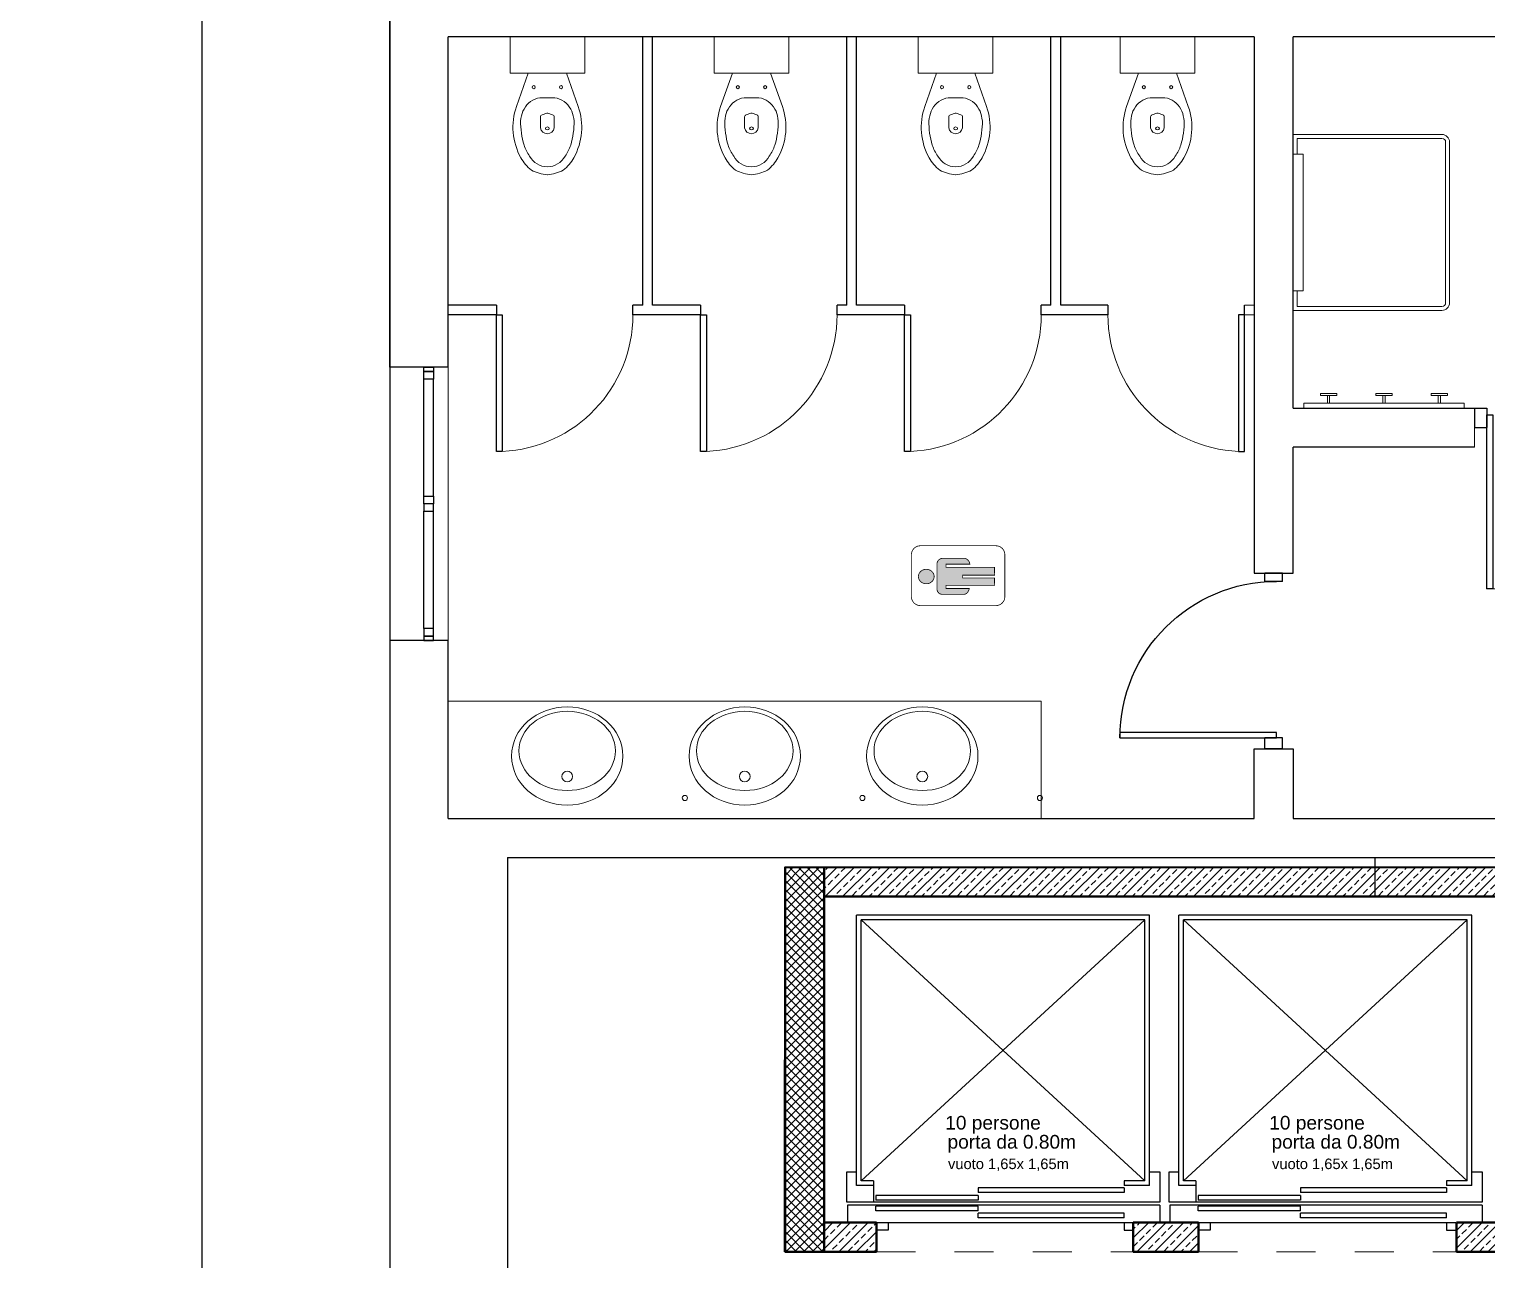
# Model space of a CAD drawing. Header units: inches. Extents: x -2770 to 3095, y -2847 to 3009.
# Drawn here: x 37.075 to 40.806, y 104.658 to 107.807 of the extents above; entities that cross this region are included whole.
import ezdxf

# ---------------------------------------------------------------- set-up
doc = ezdxf.new("R2010")
doc.units = ezdxf.units.IN
doc.header["$LTSCALE"] = 0.1
doc.header["$MEASUREMENT"] = 0
doc.linetypes.add('DASHED', pattern=[0.75, 0.5, -0.25])
doc.linetypes.add('TRATTEGGIATA2', pattern=[9.524999999999999, 6.35, -3.175])
for name, color, linetype, lineweight in [('ARREDI attrezzature - furniture', 175, 'Continuous', 9), ('MURATURA sezioni - section wall', 7, 'Continuous', 40), ('PORTE finestre - doors windows', 252, 'Continuous', 5), ('PROIEZIONI - projections', 145, 'Continuous', 13), ('PROIEZIONI finissime - fine lines', 251, 'Continuous', 9), ('PROIEZIONI tratteggiate - dashed', 1, 'TRATTEGGIATA2', 9), ('SIMBOLI bagno MF - bathroom symbols', 7, 'Continuous', 9), ('TRATTEGGIO - hatch', 252, 'Continuous', 5), ('www.archweb.com', 2, 'Continuous', 5)]:
    doc.layers.add(name, color=color, linetype=linetype, lineweight=lineweight)
for name, color, linetype in [('ASCENSORE - elevator', 252, 'Continuous'), ('MURATURA sezioni - wall sections', 7, 'Continuous'), ('PORTE - doors', 2, 'Continuous'), ('SCRITTE - txt', 252, 'Continuous'), ('SEZIONI medie - small sections', 2, 'Continuous')]:
    doc.layers.add(name, color=color, linetype=linetype)
doc.layers.add('MURATURA tratteggi - hatch walls', color=7, linetype='Continuous', lineweight=40, true_color=0xa8a8a8)
doc.layers.add('VETRATE sezioni - windows sections', color=7, linetype='Continuous', true_color=0x4d79ff)
doc.styles.get("Standard").update_dxf_attribs({"font": 'Arial.ttf'})
doc.dimstyles.get("Standard").update_dxf_attribs({"dimtxt": 0.18, "dimasz": 0.18, "dimexe": 0.18, "dimexo": 0.0625, "dimgap": 0.09, "dimtad": 0, "dimtih": 1, "dimtoh": 1, "dimdec": 4, "dimzin": 0, "dimdsep": 46, "dimtxsty": 'Standard', "dimcen": 0.09, "dimadec": 0, "dimazin": 0, "dimtfac": 1, "dimtdec": 4, "dimtofl": 0, "dimtmove": 0, "dimatfit": 3, "dimfxl": 1, "dimtolj": 1, "dimtzin": 0, "dimarcsym": 0})
pattern_1 = [(225, (-130.0962534140911, 15.49420419968921), (0.02245064030267288, -0.02245064030267289), []), (225, (-130.118704064091, 15.49420419968921), (0.02245064030267288, -0.02245064030267289), [0.015875, -0.0079375])]

# ---------------------------------------------------------------- blocks, each defined once
blk = doc.blocks.new('*D3')
at = {"color": 0, "lineweight": -2, "transparency": 16777216}
for p, q in [((37.93489520335834, 115.3786031858525), (37.33755092858094, 115.3786031858525)), ((37.51755092858094, 115.1986031858524), (37.51755092858093, 108.5606168584467)), ((37.51755092858093, 101.558701472378), (37.51755092858093, 108.1966877997837)), ((37.98735483597274, 101.378701472378), (37.33755092858093, 101.378701472378))]:
    blk.add_line(p, q, dxfattribs=at)
at = {"color": 0, "transparency": 16777216}
for points in [[(37.48755092858094, 115.1986031858524), (37.54755092858094, 115.1986031858524), (37.51755092858094, 115.3786031858525)], [(37.48755092858093, 101.558701472378), (37.54755092858093, 101.558701472378), (37.51755092858093, 101.378701472378)]]:
    blk.add_solid(points, dxfattribs=at)
at = {"layer": 'Defpoints', "color": 0, "transparency": 16777216}
for p in [(37.99739520335834, 115.3786031858525), (37.51755092858093, 101.378701472378), (38.04985483597274, 101.378701472378)]:
    blk.add_point(p, dxfattribs=at)
at = {"color": 0, "transparency": 16777216, "insert": (37.51755092858092, 108.3786523291152), "char_height": 0.18, "attachment_point": 5}
blk.add_mtext('\\A1;13.9999', dxfattribs=at)
blk = doc.blocks.new('wc - toilet - hr79aw25')
at = {"layer": 'ARREDI attrezzature - furniture'}
for p, q in [((208.8394196400752, 188.0793311576591), (209.0102710246178, 188.0189905126396)), ((208.7858194434432, 187.9564011399235), (208.7303908720134, 187.9564011399235)), ((208.8052789029027, 187.9246443831663), (208.7971707947947, 187.9482930318156)), ((208.8052789029027, 187.9181578966801), (208.7971707947947, 187.8945092480318)), ((208.7858194434432, 187.8864011399238), (208.7303908720134, 187.8864011399238)), ((208.8394196400752, 187.7634711221873), (209.0102710246178, 187.8238117672069))]:
    blk.add_line(p, q, dxfattribs=at)
for points in [[(208.4903782395452, 187.9210119997771, -0.11053532905566), (208.5143885888303, 188.0029413903232, -0.1078485681055612), (208.5775113351176, 188.0569100495588, -0.2157051437300019), (208.8394196400752, 188.0793311576591, -0.1354356764874474)], [(208.5306969748092, 187.9214011399237, -0.2676332337645757), (208.5847742485259, 188.0124011399231, -0.07321322533278223), (208.6421160049033, 188.0409040730503, -0.07627122349713159), (208.7665279687101, 188.0582894175924, -0.04877656405505085), (208.8148908720143, 188.046974823472, -0.06896676380324965), (208.8572975384816, 188.0178192813766, -0.08761817210637547), (208.8814653798911, 187.9720201211359, -0.0495298298855326), (208.8843908720139, 187.9214011399237)], [(208.4903782395452, 187.9217902800703, 0.11053532905566), (208.5143885888303, 187.8398608895233, 0.1078485681055612), (208.5775113351176, 187.7858922302877, 0.2157051437300019), (208.8394196400752, 187.7634711221873, 0.1354356764874474)], [(208.5306969748092, 187.9214011399237, 0.2676332337645757), (208.5847742485259, 187.8304011399233, 0.07321322533278223), (208.6421160049033, 187.8018982067971, 0.07627122349713159), (208.7665279687101, 187.784512862255, 0.04877656405505085), (208.8148908720143, 187.7958274563745, 0.06896676380324965), (208.8572975384816, 187.8249829984708, 0.08761817210637547), (208.8814653798911, 187.8707821587115, 0.0495298298855326), (208.8843908720139, 187.9214011399237)]]:
    blk.add_lwpolyline(points, format="xyb", dxfattribs=at)
blk.add_lwpolyline([(209.1961908720152, 188.1125122686045), (209.1961908720152, 187.7302900112428), (209.0102710246178, 187.7302900112428), (209.0102710246178, 188.1125122686045)], close=True, dxfattribs=at)
for centre in [(208.938390872014, 187.9914011399234), (208.938390872014, 187.8514011399231)]:
    blk.add_circle(centre, 0.008, dxfattribs=at)
for centre, radius, start, end in [((208.7358075386803, 187.9214011399237), 0.03541666666666667, 98.797410709983, 261.202589290017), ((208.7858194434432, 187.9444011399229), 0.012, 18.92464441604108, 90), ((208.7858194434432, 187.8984011399235), 0.012, 270, 341.0753555839589), ((208.7958194434434, 187.9214011399237), 0.01, 341.0753555839589, 18.92464441604108)]:
    blk.add_arc(centre, radius, start, end, dxfattribs=at)
at = {"layer": 'ARREDI attrezzature - furniture', "extrusion": (0, 0, -1)}
blk.add_ellipse((208.727466257071, 187.9214011399237), major_axis=(1.290993372281309e-13, 0.01000000000021828), ratio=0.7499999999772626, start_param=3.141592653602896, end_param=9.424777960782482, dxfattribs=at)
blk = doc.blocks.new('bebè fasciatoio - baby changing table - hu76aw25')
at = {"layer": 'ARREDI attrezzature - furniture'}
blk.add_lwpolyline([(208.6961908857978, 187.3323135770235), (208.6961908857978, 186.5710655327663, -0.414213562373095), (208.657438930055, 186.5323135770235), (207.8349428415407, 186.5323135770235, -0.414213562373095), (207.7961908857978, 186.5710655327663), (207.7961908857978, 187.3323135770235)], format="xyb", close=True, dxfattribs=at)
blk.add_lwpolyline([(208.5961908857978, 187.3123135770235), (208.6761908857978, 187.3123135770235), (208.6761908857978, 186.5710655327663, -0.414213562373095), (208.657438930055, 186.5523135770235), (207.8349428415407, 186.5523135770235, -0.414213562373095), (207.8161908857979, 186.5710655327663), (207.8161908857979, 187.3123135770235), (207.8961908857978, 187.3123135770235)], format="xyb", dxfattribs=at)
blk.add_lwpolyline([(208.5961908857978, 187.3323135770235), (208.5961908857978, 187.2823135770235), (207.8961908857978, 187.2823135770235), (207.8961908857978, 187.3323135770235)], close=True, dxfattribs=at)
blk = doc.blocks.new('porta - door - bi86aw25')
at = {"layer": 'PORTE - doors', "color": 2}
for p, q in [((-0.407796000975523, 0.7356992525462545), (-0.407796000975523, 1.625699252546241)), ((-0.407796000975523, 1.625699252546241), (-0.3777960009754935, 1.625699252546241)), ((-0.3777960009754935, 1.625699252546241), (-0.3777960009754935, 0.7356992525462545)), ((-1.2677960009755, 0.8006992525462522), (-1.315165703706043, 0.8006992525462522)), ((-1.315165703706043, 0.7006992525462579), (-1.315165703706043, 0.8006992525462522)), ((-1.2677960009755, 0.7006992525462579), (-1.267796000975443, 0.8006992525462522)), ((-0.3777960009754935, 0.7006992525462579), (-0.3777960009754935, 0.8006992525462522)), ((-0.3151657037060432, 0.8006992525462523), (-0.3777960009754935, 0.8006992525462522)), ((-0.3151657037060431, 0.7006992525462579), (-0.3151657037060431, 0.8006992525462522)), ((-1.2677960009755, 0.7006992525462579), (-1.315165703706043, 0.7006992525462579)), ((-0.3777960009754935, 0.7356992525462545), (-0.407796000975523, 0.7356992525462545)), ((-0.3151657037060432, 0.700699252546258), (-0.3777960009754935, 0.7006992525462579))]:
    blk.add_line(p, q, dxfattribs=at)
at = {"layer": 'PORTE - doors', "color": 251}
blk.add_arc((-0.3777960009754932, 0.7356992525462542), 0.8899999999999866, 90.00000000000001, 180, dxfattribs=at)
blk = doc.blocks.new('simbolo bagno uomo - bathroom symbol for men ©Archweb')
at = {"layer": 'SIMBOLI bagno MF - bathroom symbols', "true_color": 0x919191, "transparency": 33554687}
h = blk.add_hatch(color=252, dxfattribs=at)
h.dxf.hatch_style = 1
h.paths.add_polyline_path([(206.4697761647316, 189.2216997350589), (206.4681725400682, 189.226676441816), (206.4660067350582, 189.2313364515259), (206.4633242902058, 189.2356311392633), (206.4601709274597, 189.2395116079471), (206.4565923687663, 189.2429290512151), (206.4526341546319, 189.2458345719866), (206.4483420977198, 189.2481794546176), (206.4437618292599, 189.2499148020271), (206.4389390711971, 189.2509918078532), (206.4339193640393, 189.2513616657335), (206.4289240600614, 189.2509918078532), (206.4241285174415, 189.2499148020271), (206.4195773695068, 189.2481794546176), (206.415315431021, 189.2458345719866), (206.4113873353093, 189.2429290512151), (206.4078378971393, 189.2395116079471), (206.4047118405564, 189.2356311392633), (206.4020537988857, 189.2313364515259), (206.3999085868949, 189.226676441816), (206.3983209286256, 189.2216997350589), (206.3973354574085, 189.2164554097723), (206.3969970787242, 189.2109920908816), (206.3973354574085, 189.2055270483467), (206.3983209286256, 189.2002777335616), (206.3999085868949, 189.1952935879168), (206.4020537988857, 189.1906241435196), (206.4047118405564, 189.1863189324773), (206.4078378971393, 189.1824272147438), (206.4113873353093, 189.1789985224256), (206.415315431021, 189.1760823876308), (206.4195773695068, 189.1737281610309), (206.4241285174415, 189.1719853747333), (206.4289240600614, 189.1709034701272), (206.4339193640393, 189.1705317978846), (206.4389390711971, 189.1709034701272), (206.4437618292599, 189.1719853747333), (206.4483420977198, 189.1737281610309), (206.4526341546319, 189.1760823876308), (206.4565923687663, 189.1789985224256), (206.4601709274597, 189.1824272147438), (206.4633242902058, 189.1863189324773), (206.4660067350582, 189.1906241435196), (206.4681725400682, 189.1952935879168), (206.4697761647316, 189.2002777335616), (206.4707717963796, 189.2055270483467), (206.4711138037895, 189.2109920908816), (206.4707717963796, 189.2164554097723)])
h.paths.add_polyline_path([(206.4814556519981, 189.1099320765339), (206.4973313275008, 189.1101135128253), (206.4973313275008, 188.988006888667), (206.5021821174727, 188.9886257678573), (206.5072380211699, 188.9903726364715), (206.5122365909996, 188.9930826596388), (206.5169151072117, 188.9965910932075), (206.5210110314914, 189.0007331023049), (206.5242618255255, 189.0053439427803), (206.5264048602825, 189.01025887048), (206.5271775974473, 189.0153130505329), (206.5271775974473, 189.1286200145552), (206.5263783705835, 189.1343217407326), (206.5241604026381, 189.1398315073139), (206.5207934893773, 189.1449016537609), (206.5165474265672, 189.1492847009719), (206.5116920099703, 189.1527330791274), (206.5064970353563, 189.1549991276898), (206.5012322077677, 189.1558354582754), (206.3681486879763, 189.1558354582754), (206.3628434000951, 189.1551432788234), (206.3577317047369, 189.1531863977017), (206.3530405787027, 189.1501439832483), (206.3489968173566, 189.1461955666733), (206.3458274882181, 189.1415202255968), (206.3437595680865, 189.1362974912287), (206.3430197616075, 189.1307065319071), (206.3430197616075, 189.0173995678848), (206.3438038385415, 189.0123921983947), (206.3459751773593, 189.0076005566553), (206.3492628029602, 189.0031640764565), (206.3533956495252, 188.9992219194334), (206.3581025605166, 188.9959133379404), (206.363112379397, 188.9933776750491), (206.3681542217822, 188.9917541831129), (206.3729567496997, 188.9911820237677), (206.3729567496997, 189.1101135128253), (206.3886509889111, 189.1101135128253), (206.3889231433481, 188.8613643572222), (206.4260268649545, 188.8614550753679), (206.4260284978812, 188.8656370004497), (206.4260333966616, 188.8702892083994), (206.4260411984218, 188.8753705131782), (206.4260517217266, 188.8808397287481), (206.4260647851391, 188.8866556690715), (206.4260801165059, 188.8927771481091), (206.4260976251084, 188.8991629798239), (206.4261169480727, 188.9057720688949), (206.4261379039639, 188.9125630478485), (206.4261602206283, 188.9194949120821), (206.4261838073456, 188.9265263848398), (206.4262083919642, 188.9336162800834), (206.4262337023268, 188.9407235024925), (206.4262596477168, 188.9478066845937), (206.4262858652604, 188.954824912502), (206.4263121735224, 188.9617368187434), (206.426338391066, 188.96850121728), (206.426364336456, 188.9750770127918), (206.4263896468186, 188.9814229285222), (206.4264142314372, 188.9874978691515), (206.4264378181546, 188.993260557923), (206.426460134819, 188.9986698995168), (206.4264810907101, 189.0036847078946), (206.4265004136745, 189.0082637970187), (206.426517922277, 189.0123658901326), (206.4265332536437, 189.0159499826342), (206.4265463170562, 189.0189747070496), (206.4265568403611, 189.0213988773399), (206.426564642123, 189.0231814889036), (206.4265712146411, 189.0246570195437), (206.4412675134375, 189.0246570195437), (206.4410860771462, 188.8613643572222), (206.4811834975611, 188.8614550753679)])
at = {"layer": 'SIMBOLI bagno MF - bathroom symbols', "const_width": 0.004}
blk.add_lwpolyline([(206.2852786803504, 189.2411216721276, -0.4142135623730951), (206.331320716531, 189.2871637083082), (206.5454466934524, 189.2871637083082, -0.4142135623730563), (206.5914887296329, 189.2411216721276), (206.5914887296329, 188.8547017954089, -0.4142135623730951), (206.5454466934524, 188.8086597592284), (206.331320716531, 188.8086597592284, -0.4142135623730951), (206.2852786803504, 188.8547017954089), (206.2852786803504, 189.2411216721276, -0.4142135623730951)], format="xyb", close=True, dxfattribs=at)
for points in [[(206.4241285174415, 189.1719853747333), (206.4289240600614, 189.1709034701272), (206.4339193640393, 189.1705317978846), (206.4389390711971, 189.1709034701272), (206.4437618292599, 189.1719853747333), (206.4483420977198, 189.1737281610309), (206.4526341546319, 189.1760823876308), (206.4565923687663, 189.1789985224256), (206.4601709274597, 189.1824272147438), (206.4633242902058, 189.1863189324773), (206.4660067350582, 189.1906241435196), (206.4681725400682, 189.1952935879168), (206.4697761647316, 189.2002777335616), (206.4707717963796, 189.2055270483467), (206.4711138037895, 189.2109920908816), (206.4707717963796, 189.2164554097723), (206.4697761647316, 189.2216997350589), (206.4681725400682, 189.226676441816), (206.4660067350582, 189.2313364515259), (206.4633242902058, 189.2356311392633), (206.4601709274597, 189.2395116079471), (206.4565923687663, 189.2429290512151), (206.4526341546319, 189.2458345719866), (206.4483420977198, 189.2481794546176), (206.4437618292599, 189.2499148020271), (206.4389390711971, 189.2509918078532), (206.4339193640393, 189.2513616657335), (206.4289240600614, 189.2509918078532), (206.4241285174415, 189.2499148020271), (206.4195773695068, 189.2481794546176), (206.415315431021, 189.2458345719866), (206.4113873353093, 189.2429290512151), (206.4078378971393, 189.2395116079471), (206.4047118405564, 189.2356311392633), (206.4020537988857, 189.2313364515259), (206.3999085868949, 189.226676441816), (206.3983209286256, 189.2216997350589), (206.3973354574085, 189.2164554097723), (206.3969970787242, 189.2109920908816), (206.3973354574085, 189.2055270483467), (206.3983209286256, 189.2002777335616), (206.3999085868949, 189.1952935879168), (206.4020537988857, 189.1906241435196), (206.4047118405564, 189.1863189324773), (206.4078378971393, 189.1824272147438), (206.4113873353093, 189.1789985224256), (206.415315431021, 189.1760823876308), (206.4195773695068, 189.1737281610309)], [(206.3889231433481, 188.8613643572222), (206.4260268649545, 188.8614550753679), (206.4260284978812, 188.8656370004497), (206.4260333966616, 188.8702892083994), (206.4260411984218, 188.8753705131782), (206.4260517217266, 188.8808397287481), (206.4260647851391, 188.8866556690715), (206.4260801165059, 188.8927771481091), (206.4260976251084, 188.8991629798239), (206.4261169480727, 188.9057720688949), (206.4261379039639, 188.9125630478485), (206.4261602206283, 188.9194949120821), (206.4261838073456, 188.9265263848398), (206.4262083919642, 188.9336162800834), (206.4262337023268, 188.9407235024925), (206.4262596477168, 188.9478066845937), (206.4262858652604, 188.954824912502), (206.4263121735224, 188.9617368187434), (206.426338391066, 188.96850121728), (206.426364336456, 188.9750770127918), (206.4263896468186, 188.9814229285222), (206.4264142314372, 188.9874978691515), (206.4264378181546, 188.993260557923), (206.426460134819, 188.9986698995168), (206.4264810907101, 189.0036847078946), (206.4265004136745, 189.0082637970187), (206.426517922277, 189.0123658901326), (206.4265332536437, 189.0159499826342), (206.4265463170562, 189.0189747070496), (206.4265568403611, 189.0213988773399), (206.426564642123, 189.0231814889036), (206.4265712146411, 189.0246570195437), (206.4412675134375, 189.0246570195437), (206.4410860771462, 188.8613643572222), (206.4811834975611, 188.8614550753679), (206.4814556519981, 189.1099320765339), (206.4973313275008, 189.1101135128253), (206.4973313275008, 188.988006888667), (206.5021821174727, 188.9886257678573), (206.5072380211699, 188.9903726364715), (206.5122365909996, 188.9930826596388), (206.5169151072117, 188.9965910932075), (206.5210110314914, 189.0007331023049), (206.5242618255255, 189.0053439427803), (206.5264048602825, 189.01025887048), (206.5271775974473, 189.0153130505329), (206.5271775974473, 189.1286200145552), (206.5263783705835, 189.1343217407326), (206.5241604026381, 189.1398315073139), (206.5207934893773, 189.1449016537609), (206.5165474265672, 189.1492847009719), (206.5116920099703, 189.1527330791274), (206.5064970353563, 189.1549991276898), (206.5012322077677, 189.1558354582754), (206.3681486879763, 189.1558354582754), (206.3628434000951, 189.1551432788234), (206.3577317047369, 189.1531863977017), (206.3530405787027, 189.1501439832483), (206.3489968173566, 189.1461955666733), (206.3458274882181, 189.1415202255968), (206.3437595680865, 189.1362974912287), (206.3430197616075, 189.1307065319071), (206.3430197616075, 189.0173995678848), (206.3438038385415, 189.0123921983947), (206.3459751773593, 189.0076005566553), (206.3492628029602, 189.0031640764565), (206.3533956495252, 188.9992219194334), (206.3581025605166, 188.9959133379404), (206.363112379397, 188.9933776750491), (206.3681542217822, 188.9917541831129), (206.3729567496997, 188.9911820237677), (206.3729567496997, 189.1101135128253), (206.3886509889111, 189.1101135128253)]]:
    blk.add_lwpolyline(points, close=True, dxfattribs=at)

msp = doc.modelspace()

# ---------------------------------------------------------------- hatches: boundary and pattern name
at = {"layer": 'TRATTEGGIO - hatch', "linetype": 'Continuous', "lineweight": 13}
for points in [[(39.00926459663685, 104.6782304130655), (39.00926459663686, 105.6622611152241), (39.00910013348118, 104.6782304424213)], [(39.00926246962069, 104.7532287529255), (39.00926458320316, 104.67822875449), (39.00926458320316, 104.7532287529255)], [(39.1092901349192, 104.7532315563584), (39.10926461047244, 104.7532315563584), (39.10926461047244, 104.6782315579229), (39.10929223382424, 104.6782315579229)]]:
    msp.add_hatch(color=256, dxfattribs=at).paths.add_polyline_path(points)
at = {"layer": 'TRATTEGGIO - hatch', "linetype": 'Continuous', "lineweight": 0}
h = msp.add_hatch(dxfattribs=at)
h.set_pattern_fill('NET', color=256, scale=0.005, angle=-45.00000000000003, style=0)
h.set_pattern_definition([(314.9999999999999, (-100.2811728381372, 208.7505592493392), (0.01122532015133645, 0.01122532015133644), []), (44.99999999999999, (-100.2811728381372, 208.7505592493392), (-0.01122532015133644, 0.01122532015133645), [])])
h.paths.add_polyline_path([(39.00926460320658, 104.678219552596), (39.1092646032074, 104.6782195525961), (39.10926460320741, 105.6622611152241), (39.00926460320705, 105.6622611152241)])
at = {"layer": 'TRATTEGGIO - hatch'}
h = msp.add_hatch(dxfattribs=at)
h.set_pattern_fill('ANSI33', color=256, scale=0.005, angle=180, style=0)
h.set_pattern_definition([(225, (14499.24028527471, -21594.58769738332), (0.02245064030267288, -0.02245064030267289), []), (225, (14499.21783462471, -21594.58769738332), (0.02245064030267288, -0.02245064030267289), [0.015875, -0.0079375])])
h.paths.add_polyline_path([(41.14978889799011, 105.587231842869), (40.93178657100442, 105.587231842869), (40.93178657100442, 105.662090627563), (39.10926461733505, 105.6619706484297), (39.10926955468847, 105.5869706485926), (41.14978890634109, 105.5871049787955)])
h = msp.add_hatch(dxfattribs=at)
h.set_pattern_fill('ANSI33', color=256, scale=0.005, angle=180, style=0)
h.set_pattern_definition(pattern_1)
h.paths.add_polyline_path([(39.10929013373049, 104.7532315578217), (39.10929224014068, 104.6782315578515), (39.2430604605405, 104.6782353147949), (39.24305835413031, 104.7532353147652)])
h = msp.add_hatch(dxfattribs=at)
h.set_pattern_fill('ANSI33', color=256, scale=0.005, angle=180, style=0)
h.set_pattern_definition(pattern_1)
h.paths.add_polyline_path([(39.90054983948936, 104.6782353147954), (40.06739450396196, 104.6782353147949), (40.06739450396196, 104.7532353147952), (39.90054983948936, 104.7532353147952)])
h = msp.add_hatch(dxfattribs=at)
h.set_pattern_fill('ANSI33', color=256, scale=0.005, angle=180, style=0)
h.set_pattern_definition(pattern_1)
h.paths.add_polyline_path([(40.72795908476279, 104.6782353147954), (40.89239450396177, 104.6782353147949), (40.89239450396177, 104.7532353147952), (40.72795908476279, 104.7532353147952)])

# ---------------------------------------------------------------- linework, layer by layer
for p, q in [((37.99739520335834, 115.3786031858525), (37.99739520335834, 101.3785048986369)), ((37.99739520335832, 109.8872317204408), (37.99739520335833, 105.8872317204408)), ((38.14739470470551, 105.7872317204408), (39.66489371051905, 105.7872317204408)), ((40.31004980603115, 105.7872317204408), (43.80327234849001, 105.7872317204408)), ((38.2985172322031, 105.6872317365768), (38.2985172322031, 101.6796353520706)), ((39.46071310257825, 105.6872317365768), (39.46071310257825, 105.6872317365768)), ((40.51882615875542, 105.6872317378082), (40.51882615875542, 105.586970647438))]:
    msp.add_line(p, q)
at = {"layer": 'ARREDI attrezzature - furniture'}
for p, q in [((39.66489371051904, 106.0872321223879), (38.14739471071857, 106.0872321223879)), ((39.66489371051902, 106.0872321223879), (39.66489371051904, 105.7872316164995))]:
    msp.add_line(p, q, dxfattribs=at)
at = {"layer": 'ARREDI attrezzature - furniture', "lineweight": 0}
for points in [[(40.42122544269944, 106.8692128525877), (40.42122544269944, 106.8742848740172), (40.379410274012, 106.8742848740172), (40.379410274012, 106.8692128525877)], [(40.40309839583324, 106.8692128525877), (40.40309839583324, 106.8499477518954), (40.3975373208782, 106.8499477518954), (40.3975373208782, 106.8692128525877)], [(40.56302601746495, 106.8692128525877), (40.56302601746495, 106.8742848740172), (40.52121084877751, 106.8742848740172), (40.52121084877751, 106.8692128525877)], [(40.54489897059875, 106.8692128525877), (40.54489897059875, 106.8499477518954), (40.53933789564371, 106.8499477518954), (40.53933789564371, 106.8692128525877)], [(40.70482659223046, 106.8692128525877), (40.70482659223046, 106.8742848740172), (40.66301142354303, 106.8742848740172), (40.66301142354303, 106.8692128525877)], [(40.68669954536426, 106.8692128525877), (40.68669954536426, 106.8499477518954), (40.68113847040922, 106.8499477518954), (40.68113847040922, 106.8692128525877)], [(40.74743024725092, 106.8372317336453), (40.74743024725092, 106.8499477518954), (40.33680661899143, 106.8499477518954), (40.33680661899143, 106.8372317336453)]]:
    msp.add_lwpolyline(points, close=True, dxfattribs=at)
at = {"layer": 'ARREDI attrezzature - furniture'}
for centre, radius in [((38.45176075594345, 105.894470897025), 0.01380286748567762), ((38.90614421061881, 105.894470897025), 0.01380286748567762), ((39.36052766529416, 105.894470897025), 0.01380286748567762), ((38.75288278478822, 105.8395006498265), 0.006547743154070476), ((39.20726623946357, 105.8395006498265), 0.006547743154070476), ((39.66164969413892, 105.8395006498265), 0.006547743154070476)]:
    msp.add_circle(centre, radius, dxfattribs=at)
at = {"layer": 'ARREDI attrezzature - furniture', "extrusion": (0, 0, -1)}
for centre, major_axis, ratio in [((38.45176075594345, 105.9469109252442), (0.1424924616501642, 4.362573426562513e-17), 0.8809395933586134), ((38.90614421061881, 105.9469109252442), (0.1424924616501642, 4.362573426562513e-17), 0.8809395933586134), ((38.45176075594345, 105.9600698533678), (0.1235497734924547, 3.782620866072877e-17), 0.8206614055843098), ((38.90614421061881, 105.9600698533678), (0.1235497734924547, 3.782620866072877e-17), 0.8206614055843098)]:
    msp.add_ellipse(centre, major_axis=major_axis, ratio=ratio, dxfattribs=at)
at = {"layer": 'ARREDI attrezzature - furniture'}
for centre, major_axis, ratio in [((39.36052766529416, 105.9469109252442), (-0.1424924616501642, 6.107602797187518e-17), 0.8809395933586134), ((39.36052766529416, 105.9600698533678), (-0.1235497734924547, 5.295669212502028e-17), 0.8206614055843098)]:
    msp.add_ellipse(centre, major_axis=major_axis, ratio=ratio, dxfattribs=at)
at = {"layer": 'ASCENSORE - elevator'}
for p, q in [((39.94220771360586, 105.5397164935351), (39.19220771360586, 105.5397164935351)), ((39.19220771360585, 104.8481875257588), (39.19220771360586, 105.5397164935351)), ((39.93020771360614, 105.5277164935349), (39.20420771360603, 105.5277164935349)), ((39.20420771360602, 104.8601875257589), (39.20420771360603, 105.5277164935349)), ((39.93020771360613, 104.8601875257589), (39.93020771360614, 105.5277164935349)), ((39.94220771360585, 104.8481875257588), (39.94220771360586, 105.5397164935351)), ((40.76720771360613, 105.5397165548514), (40.01720771360613, 105.5397165548514)), ((40.01720771360612, 104.8481875870751), (40.01720771360613, 105.5397165548514)), ((40.75520771360596, 105.5277165548512), (40.0292077136063, 105.5277165548512)), ((40.02920771360629, 104.8601875870753), (40.0292077136063, 105.5277165548512)), ((40.75520771360595, 104.8601875870753), (40.75520771360596, 105.5277165548512)), ((40.76720771360612, 104.8481875870751), (40.76720771360613, 105.5397165548514)), ((39.16740589894004, 104.8831151402945), (39.19220771360585, 104.8831151402945)), ((39.16740589894004, 104.8055268102406), (39.16740589894004, 104.8831151402945)), ((39.94220771360585, 104.8831151402945), (39.96865732678122, 104.8831151402945)), ((39.96865732678122, 104.8831151402945), (39.96865732678122, 104.8055268102406)), ((39.99240589893986, 104.8831152016108), (40.01720771360612, 104.8831152016108)), ((39.99240589893986, 104.8055268715569), (39.99240589893986, 104.8831152016108)), ((40.76720771360612, 104.8831152016108), (40.79365732678104, 104.8831152016108)), ((40.79365732678104, 104.8831152016108), (40.79365732678104, 104.8055268715569)), ((39.23590539741496, 104.8481875257588), (39.19220771360585, 104.8481875257588)), ((39.23590539741496, 104.8601875257589), (39.20420771360602, 104.8601875257589)), ((39.23590539741496, 104.8601875257589), (39.23590539741496, 104.8055268102406)), ((39.8769220961152, 104.8419636257793), (39.50367732928941, 104.8419636257793)), ((39.50367732928941, 104.8419636257793), (39.50367732928941, 104.8299636257796)), ((39.93020771360613, 104.8601875257589), (39.8769220961152, 104.8601875257589)), ((39.8769220961152, 104.8601875257589), (39.8769220961152, 104.8481875257588)), ((39.94220771360585, 104.8481875257588), (39.8769220961152, 104.8481875257588)), ((39.8769220961152, 104.8419636257793), (39.8769220961152, 104.8299636257796)), ((40.06090539741523, 104.8481875870751), (40.01720771360612, 104.8481875870751)), ((40.06090539741523, 104.8601875870753), (40.02920771360629, 104.8601875870753)), ((40.06090539741523, 104.8601875870753), (40.06090539741523, 104.8055268715569)), ((40.70192209611547, 104.8419636870957), (40.32867732928968, 104.8419636870957)), ((40.32867732928968, 104.8419636870957), (40.32867732928968, 104.8299636870959)), ((40.75520771360595, 104.8601875870753), (40.70192209611547, 104.8601875870753)), ((40.70192209611547, 104.8601875870753), (40.70192209611547, 104.8481875870751)), ((40.76720771360612, 104.8481875870751), (40.70192209611547, 104.8481875870751)), ((40.70192209611547, 104.8419636870957), (40.70192209611547, 104.8299636870959)), ((39.96865732678122, 104.8055268102406), (39.16740589894004, 104.8055268102406)), ((39.93557646147189, 104.8055268102406), (39.16740589894004, 104.8055268102406)), ((39.24170520638415, 104.8221379518398), (39.24170520638415, 104.8101379518396)), ((39.50368763978155, 104.8221379518398), (39.24170520638415, 104.8221379518398)), ((39.50368763978155, 104.8101379518392), (39.24170520638415, 104.8101379518396)), ((39.8769220961152, 104.8299636257796), (39.50367732928941, 104.8299636257796)), ((39.50368763978155, 104.8221379518398), (39.50368763978155, 104.8101379518396)), ((40.79365732678104, 104.8055268715569), (39.99240589893986, 104.8055268715569)), ((40.79365732678104, 104.8055268715569), (39.99240589893986, 104.8055268715569)), ((40.06670520638442, 104.8221380131561), (40.06670520638442, 104.810138013156)), ((40.32868763978183, 104.8221380131561), (40.06670520638442, 104.8221380131561)), ((40.32868763978183, 104.810138013156), (40.06670520638442, 104.810138013156)), ((40.70192209611547, 104.8299636870959), (40.32867732928968, 104.8299636870959)), ((40.32868763978183, 104.8221380131561), (40.32868763978183, 104.810138013156)), ((39.9362246801528, 104.7972428372439), (39.16891347787247, 104.7972428372439)), ((39.16891347787247, 104.7972428372439), (39.16891347787247, 104.7532353147652)), ((39.24170520638415, 104.7830048393588), (39.24170520638415, 104.7950048393594)), ((39.50368763978155, 104.7950048393594), (39.24170520638415, 104.7950048393594)), ((39.50368763978155, 104.7830048393588), (39.24170520638415, 104.7830048393588)), ((39.96865732678122, 104.7972428372439), (39.43480217032435, 104.7972428372439)), ((39.8769220961152, 104.7769954617205), (39.50367732928941, 104.7769954617205)), ((39.50367732928941, 104.7649954617207), (39.50367732928941, 104.7769954617205)), ((39.50368763978155, 104.7830048393588), (39.50368763978155, 104.7950048393594)), ((39.8769220961152, 104.7649954617207), (39.8769220961152, 104.7769954617205)), ((39.96865732678122, 104.7972428372439), (39.96865732678122, 104.7532353147652)), ((40.79365732678104, 104.7972428985607), (39.99391347787274, 104.7972428985607)), ((39.99391347787274, 104.7972428985607), (39.99391347787274, 104.7532353760815)), ((40.06670520638442, 104.7830049006755), (40.06670520638442, 104.7950049006757)), ((40.32868763978183, 104.7950049006757), (40.06670520638442, 104.7950049006757)), ((40.32868763978183, 104.7830049006755), (40.06670520638442, 104.7830049006755)), ((40.79365732678104, 104.7972428985607), (40.25980217032417, 104.7972428985607)), ((40.70192209611547, 104.7769955230368), (40.32867732928968, 104.7769955230368)), ((40.32867732928968, 104.7649955230371), (40.32867732928968, 104.7769955230368)), ((40.32868763978183, 104.7830049006755), (40.32868763978183, 104.7950049006757)), ((40.70192209611547, 104.7649955230371), (40.70192209611547, 104.7769955230368)), ((40.79365732678104, 104.7972428985607), (40.79365732678104, 104.7532353760815)), ((39.24305835413031, 104.7532353147652), (39.90121368965753, 104.7532353147652)), ((39.272787724581, 104.7332353147657), (39.24305835413031, 104.7332353147657)), ((39.272787724581, 104.7532353147652), (39.272787724581, 104.7332353147657)), ((39.8769220961152, 104.7649954617207), (39.50367732928941, 104.7649954617207)), ((39.8769220961152, 104.7532353147652), (39.8769220961152, 104.7332353147657)), ((39.8769220961152, 104.7332353147657), (39.90121368965753, 104.7332353147657)), ((40.06805835413012, 104.7532353760815), (40.7262136896578, 104.7532353760815)), ((40.09778772458127, 104.733235376082), (40.06805835413012, 104.733235376082)), ((40.09778772458127, 104.7532353760815), (40.09778772458127, 104.733235376082)), ((40.70192209611547, 104.7649955230371), (40.32867732928968, 104.7649955230371)), ((40.70192209611547, 104.7532353760815), (40.70192209611547, 104.733235376082)), ((40.70192209611547, 104.733235376082), (40.7262136896578, 104.733235376082))]:
    msp.add_line(p, q, dxfattribs=at)
at = {"layer": 'MURATURA sezioni - section wall', "linetype": 'Continuous'}
for p, q in [((39.00926460320705, 105.6622611152241), (39.0092646017814, 104.6782136082848)), ((39.10926460178177, 104.6782136082848), (39.10926460320704, 105.662002310035)), ((39.10926460309833, 105.5869706482668), (42.97932751887726, 105.5872254198451)), ((39.0092646017814, 104.6782136082848), (39.10926460178177, 104.6782136082848))]:
    msp.add_line(p, q, dxfattribs=at)
at = {"layer": 'MURATURA sezioni - section wall', "linetype": 'Continuous', "flags": 128}
for points in [[(40.93178657100442, 105.6621068811579), (39.00926456979463, 105.6619965723177), (39.00914031769286, 104.6782304379334)], [(39.1092520206438, 105.586970647438), (41.15678657100478, 105.586970647438)], [(39.24305835413031, 104.7532353147652), (39.1092646032074, 104.7532315571051)], [(39.2430604605405, 104.6782353147949), (39.24305835413031, 104.7532353147652)], [(40.06739450396196, 104.7532353147952), (39.90054983948936, 104.7532353147952)], [(39.90054983948936, 104.7532353147952), (39.90054983948936, 104.6782353147954)], [(40.06739450396196, 104.6782353147949), (40.06739450396196, 104.7532353147952)], [(40.89239450396177, 104.7532353147952), (40.72795908476279, 104.7532353147952)], [(40.72795908476279, 104.7532353147952), (40.72795908476279, 104.6782353147954)], [(39.00910013348118, 104.6782304446495), (39.00926460320704, 104.6782304171605)], [(39.1092646032074, 104.6782315570752), (39.2430604605405, 104.6782353147949)], [(39.90054983948936, 104.6782353147954), (40.06739450396196, 104.6782353147949)], [(40.72795908476279, 104.6782353147954), (40.89239450396177, 104.6782353147949)]]:
    msp.add_lwpolyline(points, dxfattribs=at)
at = {"layer": 'MURATURA sezioni - wall sections'}
for p, q in [((37.99739521208335, 106.9422317340522), (37.99739519385794, 108.7322317229654)), ((40.21004930477488, 107.787231726925), (38.14739470200941, 107.7872317303974)), ((38.14739471240019, 106.9422317331027), (38.14739470200941, 107.7872317303974)), ((40.21004980255827, 107.7872317273597), (40.210049806038, 106.4149958086521)), ((41.27418706788602, 107.7872317298021), (40.3100493049908, 107.7872317283791)), ((40.31004979791715, 106.8372317339391), (40.31004980544685, 107.7872317337312)), ((38.14739520353379, 106.9422317331027), (37.99739519385794, 106.9422317340522)), ((40.31004979791715, 106.8372317339391), (40.7741870683252, 106.8372317333515)), ((40.31004979457043, 106.4149958082442), (40.31004979712452, 106.7372317353992)), ((40.7741870683252, 106.7372317334687), (40.31004979712452, 106.7372317345275)), ((40.210049806038, 106.4149958086521), (40.31004979457043, 106.4149958082442)), ((40.31004979457043, 106.4149958082442), (40.31004979436688, 106.4149958083013)), ((40.31004979457043, 106.4149958083583), (40.31004979436688, 106.4149958083013)), ((40.31004979446865, 106.4149958082727), (40.31004979446865, 106.4149958083298)), ((40.31004979457043, 106.4149958083583), (40.31004979436688, 106.4149958084154)), ((40.31004979457043, 106.4149958084154), (40.31004979436688, 106.4149958083583)), ((40.31004979457043, 106.4149958084154), (40.31004979436688, 106.4149958084724)), ((37.99739520308492, 106.2422317335265), (37.99739520335834, 105.6872317365768)), ((38.14739520154666, 106.2422317332305), (37.99739520308492, 106.2422317335265)), ((38.1473947047055, 105.7872317204408), (38.1473947047055, 106.2422317350041)), ((40.21004980349107, 105.9649958088117), (40.31004980592991, 105.9649958092196)), ((40.21004980355372, 105.7872317421104), (40.21004980349107, 105.9649958088117)), ((40.31004980592992, 105.9649958092196), (40.31004980584984, 105.9649958091982)), ((40.31004980592992, 105.9649958091767), (40.31004980584984, 105.9649958091982)), ((40.31004980588989, 105.9649958092089), (40.31004980588989, 105.9649958091874)), ((40.31004980592992, 105.9649958091767), (40.31004980584984, 105.9649958091553)), ((40.31004980592992, 105.9649958091553), (40.31004980584984, 105.9649958091767)), ((40.31004980592992, 105.9649958091553), (40.31004980584984, 105.9649958091338)), ((40.31004980592991, 105.9649958092196), (40.31004980603115, 105.7872316153801)), ((38.44851673474216, 105.7872316209046), (40.21004980355372, 105.7872317421104)), ((40.31004980603115, 105.7872316161493), (40.51117133031989, 105.7872316156356)), ((38.2985172322031, 105.6872317365768), (43.80327234849001, 105.6872317365768)), ((40.51882615875542, 105.6872317378082), (41.58296342193768, 105.6872317353453))]:
    msp.add_line(p, q, dxfattribs=at)
at = {"layer": 'MURATURA sezioni - wall sections', "lineweight": 0, "ltscale": 0.13}
msp.add_line((40.7741870683252, 106.8372317333515), (40.7741870683252, 106.7372317236586), dxfattribs=at)
at = {"layer": 'MURATURA tratteggi - hatch walls'}
for p, q in [((40.31004979457043, 106.4149958082442), (40.31004979436688, 106.4149958083013)), ((40.31004979457043, 106.4149958083583), (40.31004979436688, 106.4149958083013)), ((40.31004979446865, 106.4149958082727), (40.31004979446865, 106.4149958083298)), ((40.31004979457043, 106.4149958083583), (40.31004979436688, 106.4149958084154)), ((40.31004979457043, 106.4149958084154), (40.31004979436688, 106.4149958083583)), ((40.31004979457043, 106.4149958084154), (40.31004979436688, 106.4149958084724))]:
    msp.add_line(p, q, dxfattribs=at)
at = {"layer": 'PORTE - doors'}
for points in [[(38.28536228398779, 107.0758772495177), (38.28536228398779, 106.7263458229865), (38.27036228398769, 106.7263458229865), (38.27036228398769, 107.0758772495177)], [(38.80786228398792, 107.0758772468829), (38.80786228398792, 106.7263458203517), (38.79286228398782, 106.7263458203517), (38.79286228398782, 107.0758772468829)], [(39.33036228398801, 107.0758772417637), (39.33036228398801, 106.7263458152326), (39.31536228398791, 106.7263458152326), (39.31536228398791, 107.0758772417637)], [(40.1700488052205, 107.0758772468829), (40.1700488052205, 106.7263458203517), (40.1850488052206, 106.7263458203517), (40.1850488052206, 107.0758772468829)]]:
    msp.add_lwpolyline(points, close=True, dxfattribs=at)
at = {"layer": 'PORTE - doors', "color": 251, "lineweight": 0, "ltscale": 0.13}
for centre, start, end in [((38.26978276417094, 107.0761100400047), 272.5504355114074, 359.961903760539), ((38.79228276417106, 107.0761100373699), 272.5504355114074, 359.961903760539), ((39.31478276417116, 107.0761100322507), 272.5504355114074, 359.961903760539), ((40.18562832503736, 107.0761100373699), 180.038096239461, 267.4495644885943)]:
    msp.add_arc(centre, 0.3501110237396728, start, end, dxfattribs=at)
at = {"layer": 'PROIEZIONI - projections'}
for p, q in [((37.9973952011614, 106.2422317336922), (37.99739520188535, 106.9422317316921)), ((38.14739520134418, 106.2422317332769), (38.14739520161658, 106.9422317330843))]:
    msp.add_line(p, q, dxfattribs=at)
at = {"layer": 'PROIEZIONI finissime - fine lines'}
for p, q in [((39.20420771360602, 104.8601875257601), (39.93020771360614, 105.5277164935349)), ((39.93020771360613, 104.8601875257589), (39.20420771360603, 105.5277164935349)), ((40.02920771360629, 104.8601875870753), (40.75520771360596, 105.5277165548512)), ((40.75520771360595, 104.8601875870753), (40.0292077136063, 105.5277165548512))]:
    msp.add_line(p, q, dxfattribs=at)
at = {"layer": 'PROIEZIONI tratteggiate - dashed', "linetype": 'DASHED', "ltscale": 0.2}
for p, q in [((39.2430604605405, 104.6782353147949), (39.90054983948936, 104.6782353147954)), ((40.06739450396196, 104.6782353147949), (40.72795908476279, 104.6782353147949))]:
    msp.add_line(p, q, dxfattribs=at)
at = {"layer": 'SEZIONI medie - small sections'}
for p, q in [((38.64489470959637, 107.1008772486382), (38.64489470959637, 107.7872317286803)), ((38.66989470959646, 107.1008772486382), (38.66989470959646, 107.7872317286803)), ((39.16739470959646, 107.100877246883), (39.16739470959646, 107.787231726925)), ((39.19239470959656, 107.100877246883), (39.19239470959656, 107.787231726925)), ((39.68989470959656, 107.1008772417638), (39.68989470959656, 107.7872317218059)), ((39.71489470959665, 107.1008772417639), (39.71489470959665, 107.7872317218059)), ((38.27036228398771, 107.1008772512731), (38.14739470959637, 107.1008772512731)), ((38.27036228398768, 107.1008772495178), (38.27036228398768, 107.0758772495177)), ((38.27036228398771, 107.1008772512731), (38.27036228398765, 107.0758772512729)), ((38.64489470959636, 107.1008772486382), (38.61989371051882, 107.1008772486382)), ((38.61989371051882, 107.0758772486383), (38.61989371051882, 107.1008772486382)), ((38.7928622839878, 107.1008772486382), (38.66989470959648, 107.1008772486382)), ((38.79286228398777, 107.1008772468829), (38.79286228398777, 107.0758772468829)), ((38.7928622839878, 107.1008772486382), (38.79286228398774, 107.0758772486381)), ((39.16739470959648, 107.100877246883), (39.14239371051893, 107.100877246883)), ((39.14239371051893, 107.0758772468829), (39.14239371051893, 107.100877246883)), ((39.31536228398788, 107.100877246883), (39.19239470959657, 107.100877246883)), ((39.31536228398787, 107.100877246883), (39.31536228398787, 107.0758772468829)), ((39.31536228398788, 107.100877246883), (39.31536228398785, 107.0758772468829)), ((39.68989470959656, 107.100877246883), (39.66489371051904, 107.100877246883)), ((39.66489371051902, 107.0758772468829), (39.66489371051902, 107.100877246883)), ((39.83551737868947, 107.100877246883), (39.71489470959665, 107.100877246883)), ((39.83551737868946, 107.100877246883), (39.83551737868946, 107.0758772468829)), ((39.83551737868947, 107.100877246883), (39.83551737868945, 107.0758772468828)), ((40.1850488052206, 107.0758772468829), (40.1850488052206, 107.100877246883)), ((38.27036228398765, 107.0758772512729), (38.14739470987273, 107.0758772512731)), ((38.79286228398774, 107.0758772486381), (38.61989371051882, 107.0758772486383)), ((39.31536228398785, 107.0758772468829), (39.14239371051893, 107.075877246883)), ((39.31536228398787, 107.0758772417637), (39.31536228378431, 107.0758772418208)), ((39.31536228398787, 107.0758772418778), (39.31536228378431, 107.0758772418208)), ((39.31536228388609, 107.0758772417923), (39.31536228388609, 107.0758772418493)), ((39.31536228398787, 107.0758772418778), (39.31536228378431, 107.0758772419349)), ((39.31536228398787, 107.0758772419349), (39.31536228378431, 107.0758772418778)), ((39.31536228398787, 107.0758772419349), (39.31536228378431, 107.0758772419919)), ((39.83551737868945, 107.0758772468828), (39.66489371051902, 107.0758772468831))]:
    msp.add_line(p, q, dxfattribs=at)
at = {"layer": 'VETRATE sezioni - windows sections'}
for p, q in [((38.08489520166478, 106.6114460661607), (38.08489520166478, 106.9114278203886)), ((38.1098952014749, 106.6114460665531), (38.10989520161212, 106.9114278208534)), ((38.08489520118854, 106.2730356455078), (38.08489520118854, 106.5730173997358)), ((38.10989520083439, 106.2730356455078), (38.10989520097161, 106.5730173997376))]:
    msp.add_line(p, q, dxfattribs=at)
at = {"layer": 'VETRATE sezioni - windows sections', "color": 2}
for points in [[(38.10989520131062, 106.9422317329333), (38.10989520131062, 106.9306421542983), (38.08489520116888, 106.9306421542983), (38.08489520116888, 106.9422317329333)], [(38.10989520131062, 106.9306421542983), (38.10989520131062, 106.9114278208534), (38.08489520118854, 106.9114278208534), (38.08489520118854, 106.9306421542983)], [(38.10989520099866, 106.6114460660882), (38.10989520094296, 106.5922317326434), (38.08489520082088, 106.5922317327158), (38.08489520087659, 106.6114460661607)], [(38.10989520131062, 106.573017399271), (38.10989520131062, 106.5922317327158), (38.08489520118854, 106.5922317327158), (38.08489520118854, 106.573017399271)], [(38.10989520131062, 106.2538213120629), (38.10989520131062, 106.2730356455078), (38.08489520118854, 106.2730356455078), (38.08489520118854, 106.2538213120629)], [(38.10989520131062, 106.2422317334278), (38.10989520131062, 106.2538213120629), (38.08489520116888, 106.2538213120629), (38.08489520116888, 106.2422317334278)]]:
    msp.add_lwpolyline(points, close=True, dxfattribs=at)
at = {"layer": 'www.archweb.com'}
for p, q in [((40.18504880522059, 107.100877246883), (40.21004980429875, 107.100877246883)), ((40.1850488052206, 107.0758772468829), (40.21004980436213, 107.0758772468828))]:
    msp.add_line(p, q, dxfattribs=at)

# ---------------------------------------------------------------- block references
at = {"layer": 'ARREDI attrezzature - furniture', "xscale": 0.5, "yscale": 0.5, "zscale": 0.5, "rotation": 90}
for name, p in [('wc - toilet - hr79aw25', (132.3615883063833, 3.189136290936212)), ('wc - toilet - hr79aw25', (132.8840883063834, 3.189136290936212)), ('wc - toilet - hr79aw25', (133.4065883063835, 3.189136290936183)), ('wc - toilet - hr79aw25', (133.9231725771476, 3.189136291334201)), ('bebè fasciatoio - baby changing table - hu76aw25', (133.9762065901937, 3.189136290936212))]:
    msp.add_blockref(name, p, dxfattribs=at)
at = {"layer": 'PORTE - doors', "xscale": 0.5, "yscale": 0.5, "zscale": 0.5, "rotation": 180.000001512302}
msp.add_blockref('porta - door - bi86aw25', (40.61660420722478, 107.1875813515644), dxfattribs=at)
at = {"layer": 'PORTE finestre - doors windows', "xscale": -0.449999428155079, "yscale": 0.449999428155079, "zscale": 0.449999428155079, "rotation": 89.99999978141653}
msp.add_blockref('porta - door - bi86aw25', (40.59786403598832, 105.8231719916416), dxfattribs=at)
at = {"layer": 'SIMBOLI bagno MF - bathroom symbols', "xscale": 0.5, "yscale": 0.5, "zscale": 0.5, "rotation": 90}
msp.add_blockref('simbolo bagno uomo - bathroom symbol for men ©Archweb', (133.9762065901937, 3.189136290936212), dxfattribs=at)

# ---------------------------------------------------------------- texts
at = {"layer": 'SCRITTE - txt'}
for s, height, p in [('10 persone', 0.035, (39.41924794020394, 104.9910788106947)), ('10 persone', 0.035, (40.24858628084109, 104.9910788106947)), ('porta da 0.80m', 0.035, (39.42514509874479, 104.9422288723196)), ('porta da 0.80m', 0.035, (40.25448343938194, 104.9422288723196)), ('vuoto 1,65x 1,65m', 0.026922, (39.42634429005499, 104.8897813377027)), ('vuoto 1,65x 1,65m', 0.026922, (40.25568263069214, 104.8897813377027))]:
    msp.add_text(s, height=height, dxfattribs=at).set_placement(p)

# ---------------------------------------------------------------- dimensions: what is measured, and where the dimension line sits
dim = msp.add_linear_dim(base=(37.51755092858093, 101.378701472378), p1=(37.99739520335834, 115.3786031858525), p2=(38.04985483597274, 101.378701472378), angle=90, dimstyle='Standard')
dim.commit()
dim.dimension.update_dxf_attribs({"geometry": '*D3', "text_midpoint": (37.51755092858092, 108.3786523291152)})

doc.saveas('drawing.dxf')
